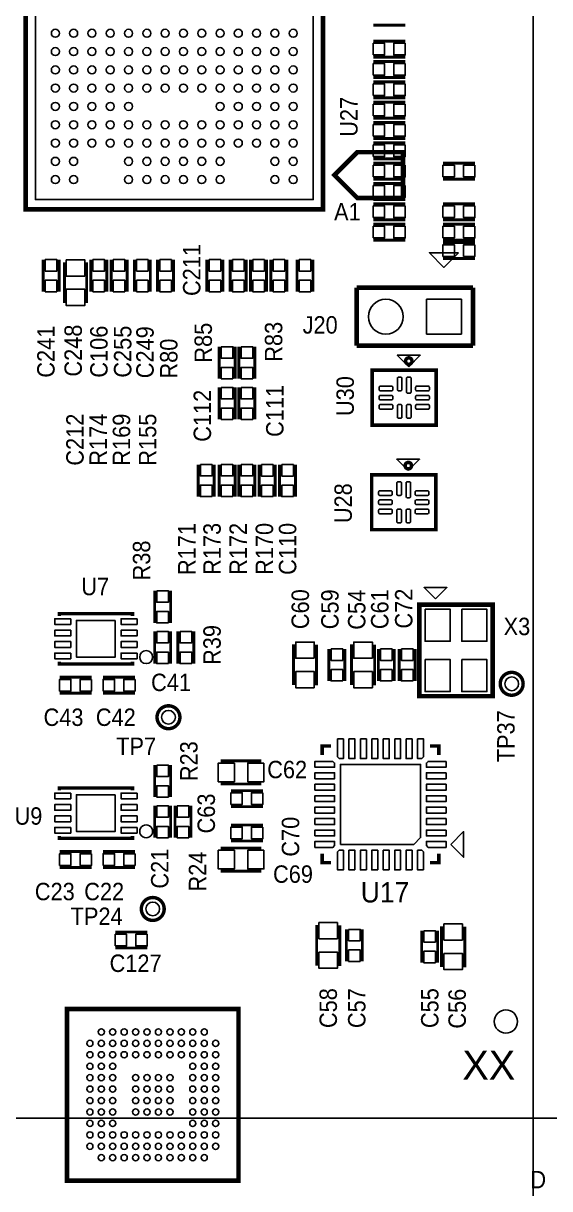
# Model space of a CAD drawing. Extents: x -2476 to 8518, y -1808 to 7994.
# Drawn here: x 1391 to 2297, y 1384 to 3390 of the extents above; entities that cross this region are included whole.
import ezdxf

# ---------------------------------------------------------------- set-up
doc = ezdxf.new("R2010")
doc.units = 0
doc.layers.add('1', color=211, linetype='CONTINUOUS')
doc.layers.add('2', color=191, linetype='CONTINUOUS')

msp = doc.modelspace()

# ---------------------------------------------------------------- linework, layer by layer
at = {"layer": '1'}
for points in [[(2268.6142, 1062.1045), (5309.6142, 1062.1045), (5309.6142, 3424.3095), (2268.6142, 3424.3095), (2268.6142, 1062.1045)], [(5064.7198, 1505.7069), (-55.5, 1505.7069)]]:
    msp.add_lwpolyline(points, dxfattribs=at)
at = {"layer": '2'}
for points, const_width in [([(1887.1607, 3069.6636), (1395.0347, 3069.6636), (1395.0347, 3581.4746), (1906.8457, 3581.4746), (1906.8457, 3069.6636), (1887.1607, 3069.6636)], 7.874), ([(1993.3811, 3386.7896), (2048.4993, 3386.7896)], 5), ([(2048.4993, 3359.3486), (1993.3811, 3359.3486)], 5), ([(2048.4993, 3331.7896), (1993.3811, 3331.7896)], 5), ([(2048.4993, 3324.3486), (1993.3811, 3324.3486)], 5), ([(2048.4993, 3296.7896), (1993.3811, 3296.7896)], 5), ([(2048.4993, 3289.3486), (1993.3811, 3289.3486)], 5), ([(2048.4993, 3261.7896), (1993.3811, 3261.7896)], 5), ([(1993.3811, 3254.3486), (2048.4993, 3254.3486)], 5), ([(1993.3811, 3226.7896), (2048.4993, 3226.7896)], 5), ([(1993.3811, 3219.3486), (2048.4993, 3219.3486)], 5), ([(1993.3811, 3191.7896), (2048.4993, 3191.7896)], 5), ([(1926.5308, 3128.7187), (1965.9008, 3089.3486), (2044.641, 3089.3486), (2044.641, 3168.0888), (1965.9008, 3168.0888), (1926.5308, 3128.7187)], 7.874), ([(1993.3811, 3184.3486), (2048.4993, 3184.3486)], 5), ([(1993.3811, 3156.7896), (2048.4993, 3156.7896)], 5), ([(2048.4993, 3149.3486), (1993.3811, 3149.3486)], 5), ([(2113.3811, 3149.3486), (2168.4993, 3149.3486)], 5), ([(2048.4993, 3121.7896), (1993.3811, 3121.7896)], 5), ([(2048.4993, 3114.3486), (1993.3811, 3114.3486)], 5), ([(2113.3811, 3121.7896), (2168.4993, 3121.7896)], 5), ([(2048.4993, 3086.7896), (1993.3811, 3086.7896)], 5), ([(1993.3811, 3079.3486), (2048.4993, 3079.3486)], 5), ([(2113.3811, 3079.3486), (2168.4993, 3079.3486)], 5), ([(1993.3811, 3051.7896), (2048.4993, 3051.7896)], 5), ([(2113.3811, 3051.7896), (2168.4993, 3051.7896)], 5), ([(1993.3811, 3044.3486), (2048.4993, 3044.3486)], 5), ([(2113.3811, 3044.3486), (2168.4993, 3044.3486)], 5), ([(1993.3811, 3016.7896), (2048.4993, 3016.7896)], 5), ([(2113.3811, 3016.7896), (2168.4993, 3016.7896)], 5), ([(2113.3811, 3012.6086), (2168.4993, 3012.6086)], 5), ([(1425.1607, 2983.1282), (1425.1607, 2928.01)], 5), ([(1452.7197, 2983.1282), (1452.7197, 2928.01)], 5), ([(1461.7827, 2908.5691), (1461.7827, 2978.5691)], 5), ([(1500.0977, 2978.5691), (1500.0977, 2908.5691)], 5), ([(1507.1607, 2983.1282), (1507.1607, 2928.01)], 5), ([(1534.7197, 2983.1282), (1534.7197, 2928.01)], 5), ([(1542.1607, 2983.1282), (1542.1607, 2928.01)], 5), ([(1569.7197, 2983.1282), (1569.7197, 2928.01)], 5), ([(1582.1607, 2928.01), (1582.1607, 2983.1282)], 5), ([(1609.7197, 2928.01), (1609.7197, 2983.1282)], 5), ([(1622.1607, 2928.01), (1622.1607, 2983.1282)], 5), ([(1649.7197, 2928.01), (1649.7197, 2983.1282)], 5), ([(1707.1607, 2928.01), (1707.1607, 2983.1282)], 5), ([(1734.7197, 2928.01), (1734.7197, 2983.1282)], 5), ([(1747.1607, 2928.01), (1747.1607, 2983.1282)], 5), ([(1774.7197, 2928.01), (1774.7197, 2983.1282)], 5), ([(1782.1607, 2983.1282), (1782.1607, 2928.01)], 5), ([(1809.7197, 2983.1282), (1809.7197, 2928.01)], 5), ([(1817.1607, 2983.1282), (1817.1607, 2928.01)], 5), ([(1844.7197, 2983.1282), (1844.7197, 2928.01)], 5), ([(1862.1607, 2983.1282), (1862.1607, 2928.01)], 5), ([(1889.7197, 2983.1282), (1889.7197, 2928.01)], 5), ([(2113.3811, 2985.0496), (2168.4993, 2985.0496)], 5), ([(1965.1134, 2934.8998), (2165.1134, 2934.8998)], 8), ([(1965.1134, 2834.8998), (1965.1134, 2934.8998)], 8), ([(1965.1134, 2934.8998), (1965.1134, 2834.8998)], 8), ([(2165.1134, 2934.8998), (1965.1134, 2934.8998)], 8), ([(2165.1134, 2934.8998), (2165.1134, 2834.8998)], 8), ([(2165.1134, 2834.8998), (2165.1134, 2934.8998)], 8), ([(1728.1607, 2778.01), (1728.1607, 2833.1282)], 5), ([(1755.7197, 2778.01), (1755.7197, 2833.1282)], 5), ([(1762.1607, 2778.01), (1762.1607, 2833.1282)], 5), ([(1789.7197, 2778.01), (1789.7197, 2833.1282)], 5), ([(2165.1134, 2834.8998), (1965.1134, 2834.8998)], 8), ([(1965.1134, 2834.8998), (2165.1134, 2834.8998)], 8), ([(2101.8457, 2792.8132), (2101.8457, 2698.325), (1991.6095, 2698.325), (1991.6095, 2792.8132), (2101.8457, 2792.8132)], 6), ([(1728.1607, 2708.01), (1728.1607, 2763.1282)], 5), ([(1755.7197, 2708.01), (1755.7197, 2763.1282)], 5), ([(1762.1607, 2708.01), (1762.1607, 2763.1282)], 5), ([(1789.7197, 2708.01), (1789.7197, 2763.1282)], 5), ([(1692.1607, 2575.3329), (1692.1607, 2630.4511)], 5), ([(1719.7197, 2575.3329), (1719.7197, 2630.4511)], 5), ([(1728.1607, 2575.3329), (1728.1607, 2630.4511)], 5), ([(1755.7197, 2575.3329), (1755.7197, 2630.4511)], 5), ([(1762.1607, 2575.3329), (1762.1607, 2630.4511)], 5), ([(1789.7197, 2575.3329), (1789.7197, 2630.4511)], 5), ([(1797.1944, 2630.4), (1797.1944, 2575.2818)], 5), ([(1824.7534, 2630.4), (1824.7534, 2575.2818)], 5), ([(1832.1944, 2630.4), (1832.1944, 2575.2818)], 5), ([(1859.7534, 2630.4), (1859.7534, 2575.2818)], 5), ([(2101.0583, 2612.8132), (2101.0583, 2518.325), (1990.8221, 2518.325), (1990.8221, 2612.8132), (2101.0583, 2612.8132)], 6), ([(1617.1607, 2358.01), (1617.1607, 2413.1282)], 5), ([(1644.7197, 2358.01), (1644.7197, 2413.1282)], 5), ([(2198.9323, 2310.5691), (2198.9323, 2231.8289), (2072.9481, 2231.8289), (2072.9481, 2389.3093), (2198.9323, 2389.3093), (2198.9323, 2294.8211)], 7.874), ([(1578.9323, 2369.9392), (1578.9323, 2373.8762), (1452.9481, 2373.8762), (1452.9481, 2369.9392)], 5.9055), ([(1617.1607, 2288.01), (1617.1607, 2343.1282)], 5), ([(1644.7197, 2288.01), (1644.7197, 2343.1282)], 5), ([(1657.1607, 2288.01), (1657.1607, 2343.1282)], 5), ([(1684.7197, 2288.01), (1684.7197, 2343.1282)], 5), ([(1855.9953, 2250.9628), (1855.9953, 2320.9628)], 5), ([(1895.8851, 2320.5691), (1895.8851, 2250.5691)], 5), ([(1917.1607, 2258.01), (1917.1607, 2313.1282)], 5), ([(1944.7197, 2258.01), (1944.7197, 2313.1282)], 5), ([(1955.9953, 2250.9628), (1955.9953, 2320.9628)], 5), ([(1995.8851, 2320.5691), (1995.8851, 2250.5691)], 5), ([(2002.1607, 2258.01), (2002.1607, 2313.1282)], 5), ([(2029.7197, 2258.01), (2029.7197, 2313.1282)], 5), ([(2038.0705, 2258.01), (2038.0705, 2313.1282)], 5), ([(2065.6295, 2258.01), (2065.6295, 2313.1282)], 5), ([(1578.9323, 2291.199), (1578.9323, 2287.262), (1452.9481, 2287.262), (1452.9481, 2291.199)], 5.9055), ([(1453.3811, 2264.3486), (1508.4993, 2264.3486)], 5), ([(1583.4993, 2264.3486), (1528.3811, 2264.3486)], 5), ([(1453.3811, 2236.7896), (1508.4993, 2236.7896)], 5), ([(1583.4993, 2236.7896), (1528.3811, 2236.7896)], 5), ([(1905.5465, 2130.5848), (1905.5465, 2145.9628), (1920.9245, 2145.9628)], 6), ([(2090.9559, 2145.9628), (2106.3339, 2145.9628), (2106.3339, 2130.5848)], 6), ([(1617.1607, 2058.01), (1617.1607, 2113.1282)], 5), ([(1644.7197, 2058.01), (1644.7197, 2113.1282)], 5), ([(1730.9402, 2120.514), (1800.9402, 2120.514)], 5), ([(1578.9323, 2069.9392), (1578.9323, 2073.8762), (1452.9481, 2073.8762), (1452.9481, 2069.9392)], 5.9055), ([(1800.5465, 2080.6242), (1730.5465, 2080.6242)], 5), ([(1803.4993, 2069.1911), (1748.3811, 2069.1911)], 5), ([(1617.1607, 1988.01), (1617.1607, 2043.1282)], 5), ([(1644.7197, 1988.01), (1644.7197, 2043.1282)], 5), ([(1652.1607, 1988.01), (1652.1607, 2043.1282)], 5), ([(1679.7197, 1988.01), (1679.7197, 2043.1282)], 5), ([(1803.4993, 2041.6321), (1748.3811, 2041.6321)], 5), ([(1803.4993, 2010.136), (1748.3811, 2010.136)], 5), ([(1578.9323, 1991.199), (1578.9323, 1987.262), (1452.9481, 1987.262), (1452.9481, 1991.199)], 5.9055), ([(1453.3811, 1964.3486), (1508.4993, 1964.3486)], 5), ([(1583.4993, 1964.3486), (1528.3811, 1964.3486)], 5), ([(1730.9402, 1970.514), (1800.9402, 1970.514)], 5), ([(1803.4993, 1982.577), (1748.3811, 1982.577)], 5), ([(1920.9245, 1945.1754), (1905.5465, 1945.1754), (1905.5465, 1960.5534)], 6), ([(2106.3339, 1960.5534), (2106.3339, 1945.1754), (2090.9559, 1945.1754)], 6), ([(1453.3811, 1936.7896), (1508.4993, 1936.7896)], 5), ([(1583.4993, 1936.7896), (1528.3811, 1936.7896)], 5), ([(1800.5465, 1930.6242), (1730.5465, 1930.6242)], 5), ([(1549.2472, 1825.884), (1604.3654, 1825.884)], 5), ([(1895.9953, 1767.8919), (1895.9953, 1837.8919)], 5), ([(1935.8851, 1837.4982), (1935.8851, 1767.4982)], 5), ([(1947.1607, 1830.451), (1947.1607, 1775.3328)], 5), ([(1974.7197, 1830.451), (1974.7197, 1775.3328)], 5), ([(2076.767, 1828.1282), (2076.767, 1773.01)], 5), ([(2104.326, 1828.1282), (2104.326, 1773.01)], 5), ([(2110.9953, 1765.5691), (2110.9953, 1835.5691)], 5), ([(2150.8851, 1835.1754), (2150.8851, 1765.1754)], 5), ([(1549.2472, 1798.325), (1604.3654, 1798.325)], 5), ([(1466.2568, 1398.0434), (1466.2568, 1693.319), (1761.5324, 1693.319), (1761.5324, 1398.0434), (1466.2568, 1398.0434)], 7.874)]:
    msp.add_lwpolyline(points, dxfattribs=dict(at, const_width=const_width))
msp.add_lwpolyline([(1890.1134, 3564.7423), (1411.767, 3564.7423), (1411.767, 3086.3959), (1890.1134, 3086.3959), (1890.1134, 3564.7423)], dxfattribs=at)
for points in [[(1993.3812, 3335.5297), (1993.3812, 3355.6084), (2013.0662, 3355.6084), (2013.0662, 3335.5297)], [(2048.4992, 3355.60845), (2048.4992, 3335.52975), (2028.8142, 3335.52975), (2028.8142, 3355.60845)], [(1993.3812, 3300.5297), (1993.3812, 3320.6084), (2013.0662, 3320.6084), (2013.0662, 3300.5297)], [(2048.4992, 3320.60845), (2048.4992, 3300.52975), (2028.8142, 3300.52975), (2028.8142, 3320.60845)], [(1993.3812, 3265.5297), (1993.3812, 3285.6084), (2013.0662, 3285.6084), (2013.0662, 3265.5297)], [(2048.4992, 3285.60845), (2048.4992, 3265.52975), (2028.8142, 3265.52975), (2028.8142, 3285.60845)], [(1993.3812, 3230.5297), (1993.3812, 3250.6084), (2013.0662, 3250.6084), (2013.0662, 3230.5297)], [(2048.4992, 3250.60845), (2048.4992, 3230.52975), (2028.8142, 3230.52975), (2028.8142, 3250.60845)], [(1993.3812, 3195.5297), (1993.3812, 3215.6084), (2013.0662, 3215.6084), (2013.0662, 3195.5297)], [(2048.4992, 3215.60845), (2048.4992, 3195.52975), (2028.8142, 3195.52975), (2028.8142, 3215.60845)], [(1993.3812, 3160.5297), (1993.3812, 3180.6084), (2013.0662, 3180.6084), (2013.0662, 3160.5297)], [(2048.4992, 3180.60845), (2048.4992, 3160.52975), (2028.8142, 3160.52975), (2028.8142, 3180.60845)], [(1993.3812, 3125.5297), (1993.3812, 3145.6084), (2013.0662, 3145.6084), (2013.0662, 3125.5297)], [(2048.4992, 3145.60845), (2048.4992, 3125.52975), (2028.8142, 3125.52975), (2028.8142, 3145.60845)], [(2113.3812, 3125.5297), (2113.3812, 3145.6084), (2133.0662, 3145.6084), (2133.0662, 3125.5297)], [(2168.4992, 3145.60845), (2168.4992, 3125.52975), (2148.8142, 3125.52975), (2148.8142, 3145.60845)], [(1993.3812, 3090.5297), (1993.3812, 3110.6084), (2013.0662, 3110.6084), (2013.0662, 3090.5297)], [(2048.4992, 3110.60845), (2048.4992, 3090.52975), (2028.8142, 3090.52975), (2028.8142, 3110.60845)], [(1993.3812, 3055.5297), (1993.3812, 3075.6084), (2013.0662, 3075.6084), (2013.0662, 3055.5297)], [(2048.4992, 3075.60845), (2048.4992, 3055.52975), (2028.8142, 3055.52975), (2028.8142, 3075.60845)], [(2113.3812, 3055.5297), (2113.3812, 3075.6084), (2133.0662, 3075.6084), (2133.0662, 3055.5297)], [(2168.4992, 3075.60845), (2168.4992, 3055.52975), (2148.8142, 3055.52975), (2148.8142, 3075.60845)], [(1993.3812, 3020.5297), (1993.3812, 3040.6084), (2013.0662, 3040.6084), (2013.0662, 3020.5297)], [(2048.4992, 3040.60845), (2048.4992, 3020.52975), (2028.8142, 3020.52975), (2028.8142, 3040.60845)], [(2113.3812, 3020.5297), (2113.3812, 3040.6084), (2133.0662, 3040.6084), (2133.0662, 3020.5297)], [(2168.4992, 3040.60845), (2168.4992, 3020.52975), (2148.8142, 3020.52975), (2148.8142, 3040.60845)], [(2113.3812, 2988.7897), (2113.3812, 3008.8684), (2133.0662, 3008.8684), (2133.0662, 2988.7897)], [(2168.4992, 3008.86845), (2168.4992, 2988.78975), (2148.8142, 2988.78975), (2148.8142, 3008.86845)], [(2140.1134, 2994.8998), (2090.1134, 2994.8998), (2115.1134, 2969.8998)], [(1428.90085, 2983.1281), (1448.97955, 2983.1281), (1448.97955, 2963.4431), (1428.90085, 2963.4431)], [(1464.9953, 2982.9392), (1496.8851, 2982.9392), (1496.8851, 2954.9864), (1464.9953, 2954.9864)], [(1510.90085, 2983.1281), (1530.97955, 2983.1281), (1530.97955, 2963.4431), (1510.90085, 2963.4431)], [(1545.90085, 2983.1281), (1565.97955, 2983.1281), (1565.97955, 2963.4431), (1545.90085, 2963.4431)], [(1585.90085, 2983.1281), (1605.97955, 2983.1281), (1605.97955, 2963.4431), (1585.90085, 2963.4431)], [(1625.90085, 2983.1281), (1645.97955, 2983.1281), (1645.97955, 2963.4431), (1625.90085, 2963.4431)], [(1710.90085, 2983.1281), (1730.97955, 2983.1281), (1730.97955, 2963.4431), (1710.90085, 2963.4431)], [(1750.90085, 2983.1281), (1770.97955, 2983.1281), (1770.97955, 2963.4431), (1750.90085, 2963.4431)], [(1785.90085, 2983.1281), (1805.97955, 2983.1281), (1805.97955, 2963.4431), (1785.90085, 2963.4431)], [(1820.90085, 2983.1281), (1840.97955, 2983.1281), (1840.97955, 2963.4431), (1820.90085, 2963.4431)], [(1865.90085, 2983.1281), (1885.97955, 2983.1281), (1885.97955, 2963.4431), (1865.90085, 2963.4431)], [(1448.97955, 2928.0101), (1428.90085, 2928.0101), (1428.90085, 2947.6951), (1448.97955, 2947.6951)], [(1464.9953, 2932.1518), (1496.8851, 2932.1518), (1496.8851, 2904.199), (1464.9953, 2904.199)], [(1530.97955, 2928.0101), (1510.90085, 2928.0101), (1510.90085, 2947.6951), (1530.97955, 2947.6951)], [(1565.97955, 2928.0101), (1545.90085, 2928.0101), (1545.90085, 2947.6951), (1565.97955, 2947.6951)], [(1605.97955, 2928.0101), (1585.90085, 2928.0101), (1585.90085, 2947.6951), (1605.97955, 2947.6951)], [(1645.97955, 2928.0101), (1625.90085, 2928.0101), (1625.90085, 2947.6951), (1645.97955, 2947.6951)], [(1730.97955, 2928.0101), (1710.90085, 2928.0101), (1710.90085, 2947.6951), (1730.97955, 2947.6951)], [(1770.97955, 2928.0101), (1750.90085, 2928.0101), (1750.90085, 2947.6951), (1770.97955, 2947.6951)], [(1805.97955, 2928.0101), (1785.90085, 2928.0101), (1785.90085, 2947.6951), (1805.97955, 2947.6951)], [(1840.97955, 2928.0101), (1820.90085, 2928.0101), (1820.90085, 2947.6951), (1840.97955, 2947.6951)], [(1885.97955, 2928.0101), (1865.90085, 2928.0101), (1865.90085, 2947.6951), (1885.97955, 2947.6951)], [(2145.1134, 2914.8998), (2145.1134, 2854.8998), (2085.1134, 2854.8998), (2085.1134, 2914.8998)], [(1731.90085, 2833.1281), (1751.97955, 2833.1281), (1751.97955, 2813.4431), (1731.90085, 2813.4431)], [(1765.90085, 2833.1281), (1785.97955, 2833.1281), (1785.97955, 2813.4431), (1765.90085, 2813.4431)], [(2054.5271, 2798.9197), (2074.2122, 2818.6048), (2034.8421, 2818.6048)], [(1751.97955, 2778.0101), (1731.90085, 2778.0101), (1731.90085, 2797.6951), (1751.97955, 2797.6951)], [(1785.97955, 2778.0101), (1765.90085, 2778.0101), (1765.90085, 2797.6951), (1785.97955, 2797.6951)], [(1731.90085, 2763.1281), (1751.97955, 2763.1281), (1751.97955, 2743.4431), (1731.90085, 2743.4431)], [(1765.90085, 2763.1281), (1785.97955, 2763.1281), (1785.97955, 2743.4431), (1765.90085, 2743.4431)], [(1751.97955, 2708.0101), (1731.90085, 2708.0101), (1731.90085, 2727.6951), (1751.97955, 2727.6951)], [(1785.97955, 2708.0101), (1765.90085, 2708.0101), (1765.90085, 2727.6951), (1785.97955, 2727.6951)], [(1695.90085, 2630.451), (1715.97955, 2630.451), (1715.97955, 2610.766), (1695.90085, 2610.766)], [(1731.90085, 2630.451), (1751.97955, 2630.451), (1751.97955, 2610.766), (1731.90085, 2610.766)], [(1765.90085, 2630.451), (1785.97955, 2630.451), (1785.97955, 2610.766), (1765.90085, 2610.766)], [(1800.93455, 2630.3999), (1821.01325, 2630.3999), (1821.01325, 2610.7149), (1800.93455, 2610.7149)], [(1835.93455, 2630.3999), (1856.01325, 2630.3999), (1856.01325, 2610.7149), (1835.93455, 2610.7149)], [(2053.5411, 2619.9857), (2073.2262, 2639.6708), (2033.8561, 2639.6708)], [(1715.97955, 2575.333), (1695.90085, 2575.333), (1695.90085, 2595.018), (1715.97955, 2595.018)], [(1751.97955, 2575.333), (1731.90085, 2575.333), (1731.90085, 2595.018), (1751.97955, 2595.018)], [(1785.97955, 2575.333), (1765.90085, 2575.333), (1765.90085, 2595.018), (1785.97955, 2595.018)], [(1821.01325, 2575.2819), (1800.93455, 2575.2819), (1800.93455, 2594.9669), (1821.01325, 2594.9669)], [(1856.01325, 2575.2819), (1835.93455, 2575.2819), (1835.93455, 2594.9669), (1856.01325, 2594.9669)], [(1620.90085, 2413.1281), (1640.97955, 2413.1281), (1640.97955, 2393.4431), (1620.90085, 2393.4431)], [(2100.5071, 2399.1518), (2120.1922, 2418.8368), (2080.8221, 2418.8368)], [(1640.97955, 2358.0101), (1620.90085, 2358.0101), (1620.90085, 2377.6951), (1640.97955, 2377.6951)], [(2082.79055, 2381.43525), (2126.09765, 2381.43525), (2126.09765, 2326.31715), (2082.79055, 2326.31715)], [(2145.78275, 2381.43525), (2189.08985, 2381.43525), (2189.08985, 2326.31715), (2145.78275, 2326.31715)], [(1472.63315, 2365.01795), (1472.63315, 2355.17545), (1445.07405, 2355.17545), (1445.07405, 2365.01795)], [(1549.40475, 2362.06515), (1549.40475, 2299.07305), (1482.47565, 2299.07305), (1482.47565, 2362.06515)], [(1586.80635, 2365.01795), (1586.80635, 2355.17545), (1559.24725, 2355.17545), (1559.24725, 2365.01795)], [(1472.63315, 2345.33285), (1472.63315, 2335.49035), (1445.07405, 2335.49035), (1445.07405, 2345.33285)], [(1586.80635, 2345.33285), (1586.80635, 2335.49035), (1559.24725, 2335.49035), (1559.24725, 2345.33285)], [(1620.90085, 2343.1281), (1640.97955, 2343.1281), (1640.97955, 2323.4431), (1620.90085, 2323.4431)], [(1660.90085, 2343.1281), (1680.97955, 2343.1281), (1680.97955, 2323.4431), (1660.90085, 2323.4431)], [(1472.63315, 2325.64785), (1472.63315, 2315.80535), (1445.07405, 2315.80535), (1445.07405, 2325.64785)], [(1586.80635, 2325.64785), (1586.80635, 2315.80535), (1559.24725, 2315.80535), (1559.24725, 2325.64785)], [(1640.97955, 2288.0101), (1620.90085, 2288.0101), (1620.90085, 2307.6951), (1640.97955, 2307.6951)], [(1680.97955, 2288.0101), (1660.90085, 2288.0101), (1660.90085, 2307.6951), (1680.97955, 2307.6951)], [(1891.8851, 2296.9864), (1859.9953, 2296.9864), (1859.9953, 2324.9392), (1891.8851, 2324.9392)], [(1920.90085, 2313.1281), (1940.97955, 2313.1281), (1940.97955, 2293.4431), (1920.90085, 2293.4431)], [(1991.8851, 2296.9864), (1959.9953, 2296.9864), (1959.9953, 2324.9392), (1991.8851, 2324.9392)], [(2005.90085, 2313.1281), (2025.97955, 2313.1281), (2025.97955, 2293.4431), (2005.90085, 2293.4431)], [(2041.81065, 2313.1281), (2061.88935, 2313.1281), (2061.88935, 2293.4431), (2041.81065, 2293.4431)], [(1472.63315, 2305.96275), (1472.63315, 2296.12025), (1445.07405, 2296.12025), (1445.07405, 2305.96275)], [(1586.80635, 2305.96275), (1586.80635, 2296.12025), (1559.24725, 2296.12025), (1559.24725, 2305.96275)], [(2082.79055, 2294.82105), (2126.09765, 2294.82105), (2126.09765, 2239.70295), (2082.79055, 2239.70295)], [(2145.78275, 2294.82105), (2189.08985, 2294.82105), (2189.08985, 2239.70295), (2145.78275, 2239.70295)], [(1891.8851, 2246.199), (1859.9953, 2246.199), (1859.9953, 2274.1518), (1891.8851, 2274.1518)], [(1940.97955, 2258.0101), (1920.90085, 2258.0101), (1920.90085, 2277.6951), (1940.97955, 2277.6951)], [(1991.8851, 2246.199), (1959.9953, 2246.199), (1959.9953, 2274.1518), (1991.8851, 2274.1518)], [(2025.97955, 2258.0101), (2005.90085, 2258.0101), (2005.90085, 2277.6951), (2025.97955, 2277.6951)], [(2061.88935, 2258.0101), (2041.81065, 2258.0101), (2041.81065, 2277.6951), (2061.88935, 2277.6951)], [(1453.3812, 2240.5297), (1453.3812, 2260.6084), (1473.0662, 2260.6084), (1473.0662, 2240.5297)], [(1508.4992, 2260.60845), (1508.4992, 2240.52975), (1488.8142, 2240.52975), (1488.8142, 2260.60845)], [(1528.3812, 2240.5297), (1528.3812, 2260.6084), (1548.0662, 2260.6084), (1548.0662, 2240.5297)], [(1583.4992, 2260.60845), (1583.4992, 2240.52975), (1563.8142, 2240.52975), (1563.8142, 2260.60845)], [(1931.9245, 2158.3644), (1931.9245, 2127.506), (1934.9245, 2124.506), (1942.1607, 2124.506), (1942.1607, 2158.3644)], [(1951.6095, 2158.36435), (1961.8457, 2158.36435), (1961.8457, 2124.50605), (1951.6095, 2124.50605)], [(1971.2945, 2158.36435), (1981.5307, 2158.36435), (1981.5307, 2124.50605), (1971.2945, 2124.50605)], [(1990.9796, 2158.36435), (2001.2158, 2158.36435), (2001.2158, 2124.50605), (1990.9796, 2124.50605)], [(2010.6646, 2158.36435), (2020.9008, 2158.36435), (2020.9008, 2124.50605), (2010.6646, 2124.50605)], [(2030.3497, 2158.36435), (2040.5859, 2158.36435), (2040.5859, 2124.50605), (2030.3497, 2124.50605)], [(2050.0347, 2158.36435), (2060.2709, 2158.36435), (2060.2709, 2124.50605), (2050.0347, 2124.50605)], [(2079.9559, 2127.506), (2079.9559, 2158.3644), (2069.7197, 2158.3644), (2069.7197, 2124.506), (2076.9559, 2124.506)], [(1620.90085, 2113.1281), (1640.97955, 2113.1281), (1640.97955, 2093.4431), (1620.90085, 2093.4431)], [(1754.5229, 2116.514), (1754.5229, 2084.6242), (1726.5701, 2084.6242), (1726.5701, 2116.514)], [(1805.3103, 2116.514), (1805.3103, 2084.6242), (1777.3575, 2084.6242), (1777.3575, 2116.514)], [(1924.0033, 2119.5848), (1893.1449, 2119.5848), (1893.1449, 2109.3486), (1927.0033, 2109.3486), (1927.0033, 2116.5848)], [(1937.0426, 1976.6715), (2063.0268, 1976.6715), (2074.8378, 1988.4825), (2074.8378, 2114.4667), (1937.0426, 2114.4667)], [(2118.7355, 2119.5848), (2087.8771, 2119.5848), (2084.8771, 2116.5848), (2084.8771, 2109.3486), (2118.7355, 2109.3486)], [(1893.1449, 2089.6636), (1893.1449, 2099.8998), (1927.0032, 2099.8998), (1927.0032, 2089.6636)], [(2118.73545, 2099.8998), (2118.73545, 2089.6636), (2084.87715, 2089.6636), (2084.87715, 2099.8998)], [(1640.97955, 2058.0101), (1620.90085, 2058.0101), (1620.90085, 2077.6951), (1640.97955, 2077.6951)], [(1893.1449, 2069.9786), (1893.1449, 2080.2148), (1927.0032, 2080.2148), (1927.0032, 2069.9786)], [(2118.73545, 2080.2148), (2118.73545, 2069.9786), (2084.87715, 2069.9786), (2084.87715, 2080.2148)], [(1472.63315, 2065.01795), (1472.63315, 2055.17545), (1445.07405, 2055.17545), (1445.07405, 2065.01795)], [(1549.40475, 2062.06515), (1549.40475, 1999.07305), (1482.47565, 1999.07305), (1482.47565, 2062.06515)], [(1586.80635, 2065.01795), (1586.80635, 2055.17545), (1559.24725, 2055.17545), (1559.24725, 2065.01795)], [(1748.3812, 2045.3722), (1748.3812, 2065.4509), (1768.0662, 2065.4509), (1768.0662, 2045.3722)], [(1803.4992, 2065.45095), (1803.4992, 2045.37225), (1783.8142, 2045.37225), (1783.8142, 2065.45095)], [(1893.1449, 2050.2935), (1893.1449, 2060.5297), (1927.0032, 2060.5297), (1927.0032, 2050.2935)], [(2118.73545, 2060.5297), (2118.73545, 2050.2935), (2084.87715, 2050.2935), (2084.87715, 2060.5297)], [(1472.63315, 2045.33285), (1472.63315, 2035.49035), (1445.07405, 2035.49035), (1445.07405, 2045.33285)], [(1586.80635, 2045.33285), (1586.80635, 2035.49035), (1559.24725, 2035.49035), (1559.24725, 2045.33285)], [(1620.90085, 2043.1281), (1640.97955, 2043.1281), (1640.97955, 2023.4431), (1620.90085, 2023.4431)], [(1655.90085, 2043.1281), (1675.97955, 2043.1281), (1675.97955, 2023.4431), (1655.90085, 2023.4431)], [(1893.1449, 2030.6085), (1893.1449, 2040.8447), (1927.0032, 2040.8447), (1927.0032, 2030.6085)], [(2118.73545, 2040.8447), (2118.73545, 2030.6085), (2084.87715, 2030.6085), (2084.87715, 2040.8447)], [(1472.63315, 2025.64785), (1472.63315, 2015.80535), (1445.07405, 2015.80535), (1445.07405, 2025.64785)], [(1472.63315, 2005.96275), (1472.63315, 1996.12025), (1445.07405, 1996.12025), (1445.07405, 2005.96275)], [(1586.80635, 2025.64785), (1586.80635, 2015.80535), (1559.24725, 2015.80535), (1559.24725, 2025.64785)], [(1586.80635, 2005.96275), (1586.80635, 1996.12025), (1559.24725, 1996.12025), (1559.24725, 2005.96275)], [(1640.97955, 1988.0101), (1620.90085, 1988.0101), (1620.90085, 2007.6951), (1640.97955, 2007.6951)], [(1675.97955, 1988.0101), (1655.90085, 1988.0101), (1655.90085, 2007.6951), (1675.97955, 2007.6951)], [(1748.3812, 1986.3171), (1748.3812, 2006.3958), (1768.0662, 2006.3958), (1768.0662, 1986.3171)], [(1803.4992, 2006.39585), (1803.4992, 1986.31715), (1783.8142, 1986.31715), (1783.8142, 2006.39585)], [(1893.1449, 2010.9234), (1893.1449, 2021.1596), (1927.0032, 2021.1596), (1927.0032, 2010.9234)], [(2118.73545, 2021.1596), (2118.73545, 2010.9234), (2084.87715, 2010.9234), (2084.87715, 2021.1596)], [(1893.1449, 1991.2384), (1893.1449, 2001.4746), (1927.0032, 2001.4746), (1927.0032, 1991.2384)], [(2118.73545, 2001.4746), (2118.73545, 1991.2384), (2084.87715, 1991.2384), (2084.87715, 2001.4746)], [(2126.7355, 1976.6715), (2148.8615, 1954.5455), (2148.8615, 1998.7974)], [(1754.5229, 1966.514), (1754.5229, 1934.6242), (1726.5701, 1934.6242), (1726.5701, 1966.514)], [(1805.3103, 1966.514), (1805.3103, 1934.6242), (1777.3575, 1934.6242), (1777.3575, 1966.514)], [(1893.1449, 1971.5534), (1924.0033, 1971.5534), (1927.0033, 1974.5534), (1927.0033, 1981.7896), (1893.1449, 1981.7896)], [(1931.9245, 1963.6322), (1931.9245, 1932.7738), (1942.1607, 1932.7738), (1942.1607, 1966.6322), (1934.9245, 1966.6322)], [(1961.8457, 1932.77385), (1951.6095, 1932.77385), (1951.6095, 1966.63215), (1961.8457, 1966.63215)], [(1981.5307, 1932.77385), (1971.2945, 1932.77385), (1971.2945, 1966.63215), (1981.5307, 1966.63215)], [(2001.2158, 1932.77385), (1990.9796, 1932.77385), (1990.9796, 1966.63215), (2001.2158, 1966.63215)], [(2020.9008, 1932.77385), (2010.6646, 1932.77385), (2010.6646, 1966.63215), (2020.9008, 1966.63215)], [(2040.5859, 1932.77385), (2030.3497, 1932.77385), (2030.3497, 1966.63215), (2040.5859, 1966.63215)], [(2060.2709, 1932.77385), (2050.0347, 1932.77385), (2050.0347, 1966.63215), (2060.2709, 1966.63215)], [(2079.9559, 1932.7738), (2079.9559, 1963.6322), (2076.9559, 1966.6322), (2069.7197, 1966.6322), (2069.7197, 1932.7738)], [(2087.8771, 1971.5534), (2118.7355, 1971.5534), (2118.7355, 1981.7896), (2084.8771, 1981.7896), (2084.8771, 1974.5534)], [(1453.3812, 1940.5297), (1453.3812, 1960.6084), (1473.0662, 1960.6084), (1473.0662, 1940.5297)], [(1508.4992, 1960.60845), (1508.4992, 1940.52975), (1488.8142, 1940.52975), (1488.8142, 1960.60845)], [(1528.3812, 1940.5297), (1528.3812, 1960.6084), (1548.0662, 1960.6084), (1548.0662, 1940.5297)], [(1583.4992, 1960.60845), (1583.4992, 1940.52975), (1563.8142, 1940.52975), (1563.8142, 1960.60845)], [(1899.9953, 1842.262), (1931.8851, 1842.262), (1931.8851, 1814.3092), (1899.9953, 1814.3092)], [(1950.90085, 1830.4509), (1970.97955, 1830.4509), (1970.97955, 1810.7659), (1950.90085, 1810.7659)], [(2080.50715, 1828.1281), (2100.58585, 1828.1281), (2100.58585, 1808.4431), (2080.50715, 1808.4431)], [(2114.9953, 1839.9392), (2146.8851, 1839.9392), (2146.8851, 1811.9864), (2114.9953, 1811.9864)], [(1549.2473, 1802.0651), (1549.2473, 1822.1438), (1568.9323, 1822.1438), (1568.9323, 1802.0651)], [(1604.3653, 1822.14385), (1604.3653, 1802.06515), (1584.6803, 1802.06515), (1584.6803, 1822.14385)], [(1899.9953, 1791.4746), (1931.8851, 1791.4746), (1931.8851, 1763.5218), (1899.9953, 1763.5218)], [(1970.97955, 1775.3329), (1950.90085, 1775.3329), (1950.90085, 1795.0179), (1970.97955, 1795.0179)], [(2100.58585, 1773.0101), (2080.50715, 1773.0101), (2080.50715, 1792.6951), (2100.58585, 1792.6951)], [(2114.9953, 1789.1518), (2146.8851, 1789.1518), (2146.8851, 1761.199), (2114.9953, 1761.199)]]:
    msp.add_lwpolyline(points, close=True, dxfattribs=at)
for points, const_width in [([(2060.1685, 2808.5612, 0.999996), (2049.0347, 2808.5613, 1.000004), (2060.1685, 2808.5612)], 6), ([(2059.3811, 2628.5612, 0.999996), (2048.2473, 2628.5613, 1.000004), (2059.3811, 2628.5612)], 6), ([(2231.7402, 2272.7738, -0.414214), (2251.4252, 2253.0888, -0.414214), (2231.7402, 2233.4038, -0.414214), (2212.0552, 2253.0888, -0.414214), (2231.7402, 2272.7738)], 5.9055), ([(1640.9402, 2175.8841, -0.414214), (1621.2552, 2195.5691, -0.414214), (1640.9402, 2215.2541, -0.414214), (1660.6252, 2195.5691, -0.414214), (1640.9402, 2175.8841)], 5.9055), ([(1613.8946, 1885.2541, -0.414214), (1633.5796, 1865.5691, -0.414214), (1613.8946, 1845.8841, -0.414214), (1594.2096, 1865.5691, -0.414214), (1613.8946, 1885.2541)], 5.9055)]:
    msp.add_lwpolyline(points, format="xyb", dxfattribs=dict(at, const_width=const_width))
for points in [[(2042.7906, 2759.3486), (2042.7906, 2779.0336, 0.414214), (2040.8221, 2781.0021), (2036.8851, 2781.0021, 0.414214), (2034.9166, 2779.0336), (2034.9166, 2759.3486, 0.414214), (2036.8851, 2757.3801), (2040.8221, 2757.3801, 0.414214)], [(2058.5386, 2755.4116), (2058.5386, 2779.0336, 0.414214), (2056.5701, 2781.0021), (2052.6331, 2781.0021, 0.414214), (2050.6646, 2779.0336), (2050.6646, 2755.4116, 0.414214), (2052.6331, 2753.4431), (2056.5701, 2753.4431, 0.414214)], [(2025.074, 2765.2541), (2005.389, 2765.2541, 0.414214), (2003.4205, 2763.2856), (2003.4205, 2759.3486, 0.414214), (2005.389, 2757.3801), (2025.074, 2757.3801, 0.414214), (2027.0425, 2759.3486), (2027.0425, 2763.2856, 0.414214)], [(2025.074, 2749.5061), (2005.389, 2749.5061, 0.414214), (2003.4205, 2747.5376), (2003.4205, 2743.6006, 0.414214), (2005.389, 2741.6321), (2025.074, 2741.6321, 0.414214), (2027.0425, 2743.6006), (2027.0425, 2747.5376, 0.414214)], [(2088.0662, 2765.2541), (2068.3812, 2765.2541, 0.414214), (2066.4127, 2763.2856), (2066.4127, 2759.3486, 0.414214), (2068.3812, 2757.3801), (2088.0662, 2757.3801, 0.414214), (2090.0347, 2759.3486), (2090.0347, 2763.2856, 0.414214)], [(2088.0662, 2749.5061), (2068.3812, 2749.5061, 0.414214), (2066.4127, 2747.5376), (2066.4127, 2743.6006, 0.414214), (2068.3812, 2741.6321), (2088.0662, 2741.6321, 0.414214), (2090.0347, 2743.6006), (2090.0347, 2747.5376, 0.414214)], [(2025.074, 2733.7581), (2005.389, 2733.7581, 0.414214), (2003.4205, 2731.7896), (2003.4205, 2727.8526, 0.414214), (2005.389, 2725.8841), (2025.074, 2725.8841, 0.414214), (2027.0425, 2727.8526), (2027.0425, 2731.7896, 0.414214)], [(2042.7906, 2712.1046), (2042.7906, 2731.7896, 0.414214), (2040.8221, 2733.7581), (2036.8851, 2733.7581, 0.414214), (2034.9166, 2731.7896), (2034.9166, 2712.1046, 0.414214), (2036.8851, 2710.1361), (2040.8221, 2710.1361, 0.414214)], [(2058.5386, 2712.1046), (2058.5386, 2731.7896, 0.414214), (2056.5701, 2733.7581), (2052.6331, 2733.7581, 0.414214), (2050.6646, 2731.7896), (2050.6646, 2712.1046, 0.414214), (2052.6331, 2710.1361), (2056.5701, 2710.1361, 0.414214)], [(2088.0662, 2733.7581), (2068.3812, 2733.7581, 0.414214), (2066.4127, 2731.7896), (2066.4127, 2727.8526, 0.414214), (2068.3812, 2725.8841), (2088.0662, 2725.8841, 0.414214), (2090.0347, 2727.8526), (2090.0347, 2731.7896, 0.414214)], [(2042.0032, 2579.3486), (2042.0032, 2599.0336, 0.414214), (2040.0347, 2601.0021), (2036.0977, 2601.0021, 0.414214), (2034.1292, 2599.0336), (2034.1292, 2579.3486, 0.414214), (2036.0977, 2577.3801), (2040.0347, 2577.3801, 0.414214)], [(2057.7512, 2575.4116), (2057.7512, 2599.0336, 0.414214), (2055.7827, 2601.0021), (2051.8457, 2601.0021, 0.414214), (2049.8772, 2599.0336), (2049.8772, 2575.4116, 0.414214), (2051.8457, 2573.4431), (2055.7827, 2573.4431, 0.414214)], [(2024.2866, 2585.2541), (2004.6016, 2585.2541, 0.414214), (2002.6331, 2583.2856), (2002.6331, 2579.3486, 0.414214), (2004.6016, 2577.3801), (2024.2866, 2577.3801, 0.414214), (2026.2551, 2579.3486), (2026.2551, 2583.2856, 0.414214)], [(2024.2866, 2569.5061), (2004.6016, 2569.5061, 0.414214), (2002.6331, 2567.5376), (2002.6331, 2563.6006, 0.414214), (2004.6016, 2561.6321), (2024.2866, 2561.6321, 0.414214), (2026.2551, 2563.6006), (2026.2551, 2567.5376, 0.414214)], [(2087.2788, 2585.2541), (2067.5938, 2585.2541, 0.414214), (2065.6253, 2583.2856), (2065.6253, 2579.3486, 0.414214), (2067.5938, 2577.3801), (2087.2788, 2577.3801, 0.414214), (2089.2473, 2579.3486), (2089.2473, 2583.2856, 0.414214)], [(2087.2788, 2569.5061), (2067.5938, 2569.5061, 0.414214), (2065.6253, 2567.5376), (2065.6253, 2563.6006, 0.414214), (2067.5938, 2561.6321), (2087.2788, 2561.6321, 0.414214), (2089.2473, 2563.6006), (2089.2473, 2567.5376, 0.414214)], [(2024.2866, 2553.7581), (2004.6016, 2553.7581, 0.414214), (2002.6331, 2551.7896), (2002.6331, 2547.8526, 0.414214), (2004.6016, 2545.8841), (2024.2866, 2545.8841, 0.414214), (2026.2551, 2547.8526), (2026.2551, 2551.7896, 0.414214)], [(2042.0032, 2532.1046), (2042.0032, 2551.7896, 0.414214), (2040.0347, 2553.7581), (2036.0977, 2553.7581, 0.414214), (2034.1292, 2551.7896), (2034.1292, 2532.1046, 0.414214), (2036.0977, 2530.1361), (2040.0347, 2530.1361, 0.414214)], [(2057.7512, 2532.1046), (2057.7512, 2551.7896, 0.414214), (2055.7827, 2553.7581), (2051.8457, 2553.7581, 0.414214), (2049.8772, 2551.7896), (2049.8772, 2532.1046, 0.414214), (2051.8457, 2530.1361), (2055.7827, 2530.1361, 0.414214)], [(2087.2788, 2553.7581), (2067.5938, 2553.7581, 0.414214), (2065.6253, 2551.7896), (2065.6253, 2547.8526, 0.414214), (2067.5938, 2545.8841), (2087.2788, 2545.8841, 0.414214), (2089.2473, 2547.8526), (2089.2473, 2551.7896, 0.414214)], [(1613.6882, 2299.073, 1), (1591.42055, 2299.07307, 1)], [(1613.6882, 1999.073, 1), (1591.42055, 1999.07307, 1)]]:
    msp.add_lwpolyline(points, format="xyb", close=True, dxfattribs=at)
for centre, radius in [((1446.2158, 3372.8132), 6.88975), ((1477.7119, 3372.8132), 6.88975), ((1509.2079, 3372.8132), 6.88975), ((1540.704, 3372.8132), 6.88975), ((1572.2, 3372.8132), 6.88975), ((1603.6961, 3372.8132), 6.88975), ((1635.1922, 3372.8132), 6.88975), ((1666.6882, 3372.8132), 6.88975), ((1698.1843, 3372.8132), 6.88975), ((1729.6804, 3372.8132), 6.88975), ((1761.1764, 3372.8132), 6.88975), ((1792.6725, 3372.8132), 6.88975), ((1824.1685, 3372.8132), 6.88975), ((1855.6646, 3372.8132), 6.88975), ((1446.2158, 3341.3171), 6.88975), ((1477.7119, 3341.3171), 6.88975), ((1509.2079, 3341.3171), 6.88975), ((1540.704, 3341.3171), 6.88975), ((1572.2, 3341.3171), 6.88975), ((1603.6961, 3341.3171), 6.88975), ((1635.1922, 3341.3171), 6.88975), ((1666.6882, 3341.3171), 6.88975), ((1698.1843, 3341.3171), 6.88975), ((1729.6804, 3341.3171), 6.88975), ((1761.1764, 3341.3171), 6.88975), ((1792.6725, 3341.3171), 6.88975), ((1824.1685, 3341.3171), 6.88975), ((1855.6646, 3341.3171), 6.88975), ((1446.2158, 3309.8211), 6.88975), ((1477.7119, 3309.8211), 6.88975), ((1509.2079, 3309.8211), 6.88975), ((1540.704, 3309.8211), 6.88975), ((1572.2, 3309.8211), 6.88975), ((1603.6961, 3309.8211), 6.88975), ((1635.1922, 3309.8211), 6.88975), ((1666.6882, 3309.8211), 6.88975), ((1698.1843, 3309.8211), 6.88975), ((1729.6804, 3309.8211), 6.88975), ((1761.1764, 3309.8211), 6.88975), ((1792.6725, 3309.8211), 6.88975), ((1824.1685, 3309.8211), 6.88975), ((1855.6646, 3309.8211), 6.88975), ((1446.2158, 3278.325), 6.88975), ((1477.7119, 3278.325), 6.88975), ((1509.2079, 3278.325), 6.88975), ((1540.704, 3278.325), 6.88975), ((1572.2, 3278.325), 6.88975), ((1603.6961, 3278.325), 6.88975), ((1635.1922, 3278.325), 6.88975), ((1666.6882, 3278.325), 6.88975), ((1698.1843, 3278.325), 6.88975), ((1729.6804, 3278.325), 6.88975), ((1761.1764, 3278.325), 6.88975), ((1792.6725, 3278.325), 6.88975), ((1824.1685, 3278.325), 6.88975), ((1855.6646, 3278.325), 6.88975), ((1446.2158, 3246.8289), 6.88975), ((1477.7119, 3246.8289), 6.88975), ((1509.2079, 3246.8289), 6.88975), ((1540.704, 3246.8289), 6.88975), ((1572.2, 3246.8289), 6.88975), ((1729.6804, 3246.8289), 6.88975), ((1761.1764, 3246.8289), 6.88975), ((1792.6725, 3246.8289), 6.88975), ((1824.1685, 3246.8289), 6.88975), ((1855.6646, 3246.8289), 6.88975), ((1446.2158, 3215.3329), 6.88975), ((1477.7119, 3215.3329), 6.88975), ((1509.2079, 3215.3329), 6.88975), ((1540.704, 3215.3329), 6.88975), ((1572.2, 3215.3329), 6.88975), ((1603.6961, 3215.3329), 6.88975), ((1635.1922, 3215.3329), 6.88975), ((1666.6882, 3215.3329), 6.88975), ((1698.1843, 3215.3329), 6.88975), ((1729.6804, 3215.3329), 6.88975), ((1761.1764, 3215.3329), 6.88975), ((1792.6725, 3215.3329), 6.88975), ((1824.1685, 3215.3329), 6.88975), ((1855.6646, 3215.3329), 6.88975), ((1446.2158, 3183.8368), 6.88975), ((1477.7119, 3183.8368), 6.88975), ((1509.2079, 3183.8368), 6.88975), ((1540.704, 3183.8368), 6.88975), ((1572.2, 3183.8368), 6.88975), ((1603.6961, 3183.8368), 6.88975), ((1635.1922, 3183.8368), 6.88975), ((1666.6882, 3183.8368), 6.88975), ((1698.1843, 3183.8368), 6.88975), ((1729.6804, 3183.8368), 6.88975), ((1761.1764, 3183.8368), 6.88975), ((1792.6725, 3183.8368), 6.88975), ((1824.1685, 3183.8368), 6.88975), ((1855.6646, 3183.8368), 6.88975), ((1446.2158, 3152.3408), 6.88975), ((1477.7119, 3152.3408), 6.88975), ((1572.2, 3152.3408), 6.88975), ((1603.6961, 3152.3408), 6.88975), ((1635.1922, 3152.3408), 6.88975), ((1666.6882, 3152.3408), 6.88975), ((1698.1843, 3152.3408), 6.88975), ((1729.6804, 3152.3408), 6.88975), ((1824.1685, 3152.3408), 6.88975), ((1855.6646, 3152.3408), 6.88975), ((1446.2158, 3120.8447), 6.88975), ((1477.7119, 3120.8447), 6.88975), ((1572.2, 3120.8447), 6.88975), ((1603.6961, 3120.8447), 6.88975), ((1635.1922, 3120.8447), 6.88975), ((1666.6882, 3120.8447), 6.88975), ((1698.1843, 3120.8447), 6.88975), ((1729.6804, 3120.8447), 6.88975), ((1824.1685, 3120.8447), 6.88975), ((1855.6646, 3120.8447), 6.88975), ((2015.1134, 2884.8998), 30), ((2231.7402, 2253.0888), 11.811), ((1640.9402, 2195.5691), 11.811), ((1613.8946, 1865.5691), 11.811), ((2221.85, 1671.8291), 20), ((1525.3119, 1653.9489), 5.31495), ((1544.997, 1653.9489), 5.31495), ((1564.682, 1653.9489), 5.31495), ((1584.367, 1653.9489), 5.31495), ((1604.0521, 1653.9489), 5.31495), ((1623.7371, 1653.9489), 5.31495), ((1643.4222, 1653.9489), 5.31495), ((1663.1072, 1653.9489), 5.31495), ((1682.7922, 1653.9489), 5.31495), ((1702.4773, 1653.9489), 5.31495), ((1505.6269, 1634.2639), 5.31495), ((1525.3119, 1634.2639), 5.31495), ((1544.997, 1634.2639), 5.31495), ((1564.682, 1634.2639), 5.31495), ((1584.367, 1634.2639), 5.31495), ((1604.0521, 1634.2639), 5.31495), ((1623.7371, 1634.2639), 5.31495), ((1643.4222, 1634.2639), 5.31495), ((1663.1072, 1634.2639), 5.31495), ((1682.7922, 1634.2639), 5.31495), ((1702.4773, 1634.2639), 5.31495), ((1722.1623, 1634.2639), 5.31495), ((1505.6269, 1614.5788), 5.31495), ((1525.3119, 1614.5788), 5.31495), ((1544.997, 1614.5788), 5.31495), ((1564.682, 1614.5788), 5.31495), ((1584.367, 1614.5788), 5.31495), ((1604.0521, 1614.5788), 5.31495), ((1623.7371, 1614.5788), 5.31495), ((1643.4222, 1614.5788), 5.31495), ((1663.1072, 1614.5788), 5.31495), ((1682.7922, 1614.5788), 5.31495), ((1702.4773, 1614.5788), 5.31495), ((1722.1623, 1614.5788), 5.31495), ((1505.6269, 1594.8938), 5.31495), ((1525.3119, 1594.8938), 5.31495), ((1544.997, 1594.8938), 5.31495), ((1682.7922, 1594.8938), 5.31495), ((1702.4773, 1594.8938), 5.31495), ((1722.1623, 1594.8938), 5.31495), ((1505.6269, 1575.2088), 5.31495), ((1525.3119, 1575.2088), 5.31495), ((1544.997, 1575.2088), 5.31495), ((1584.367, 1575.2088), 5.31495), ((1604.0521, 1575.2088), 5.31495), ((1623.7371, 1575.2088), 5.31495), ((1643.4222, 1575.2088), 5.31495), ((1682.7922, 1575.2088), 5.31495), ((1702.4773, 1575.2088), 5.31495), ((1722.1623, 1575.2088), 5.31495), ((1505.6269, 1555.5237), 5.31495), ((1525.3119, 1555.5237), 5.31495), ((1544.997, 1555.5237), 5.31495), ((1584.367, 1555.5237), 5.31495), ((1604.0521, 1555.5237), 5.31495), ((1623.7371, 1555.5237), 5.31495), ((1643.4222, 1555.5237), 5.31495), ((1682.7922, 1555.5237), 5.31495), ((1702.4773, 1555.5237), 5.31495), ((1722.1623, 1555.5237), 5.31495), ((1505.6269, 1535.8387), 5.31495), ((1525.3119, 1535.8387), 5.31495), ((1544.997, 1535.8387), 5.31495), ((1584.367, 1535.8387), 5.31495), ((1604.0521, 1535.8387), 5.31495), ((1623.7371, 1535.8387), 5.31495), ((1643.4222, 1535.8387), 5.31495), ((1682.7922, 1535.8387), 5.31495), ((1702.4773, 1535.8387), 5.31495), ((1722.1623, 1535.8387), 5.31495), ((1505.6269, 1516.1536), 5.31495), ((1525.3119, 1516.1536), 5.31495), ((1544.997, 1516.1536), 5.31495), ((1584.367, 1516.1536), 5.31495), ((1604.0521, 1516.1536), 5.31495), ((1623.7371, 1516.1536), 5.31495), ((1643.4222, 1516.1536), 5.31495), ((1682.7922, 1516.1536), 5.31495), ((1702.4773, 1516.1536), 5.31495), ((1722.1623, 1516.1536), 5.31495), ((1505.6269, 1496.4686), 5.31495), ((1525.3119, 1496.4686), 5.31495), ((1544.997, 1496.4686), 5.31495), ((1682.7922, 1496.4686), 5.31495), ((1702.4773, 1496.4686), 5.31495), ((1722.1623, 1496.4686), 5.31495), ((1505.6269, 1476.7836), 5.31495), ((1525.3119, 1476.7836), 5.31495), ((1544.997, 1476.7836), 5.31495), ((1564.682, 1476.7836), 5.31495), ((1584.367, 1476.7836), 5.31495), ((1604.0521, 1476.7836), 5.31495), ((1623.7371, 1476.7836), 5.31495), ((1643.4222, 1476.7836), 5.31495), ((1663.1072, 1476.7836), 5.31495), ((1682.7922, 1476.7836), 5.31495), ((1702.4773, 1476.7836), 5.31495), ((1722.1623, 1476.7836), 5.31495), ((1505.6269, 1457.0985), 5.31495), ((1525.3119, 1457.0985), 5.31495), ((1544.997, 1457.0985), 5.31495), ((1564.682, 1457.0985), 5.31495), ((1584.367, 1457.0985), 5.31495), ((1604.0521, 1457.0985), 5.31495), ((1623.7371, 1457.0985), 5.31495), ((1643.4222, 1457.0985), 5.31495), ((1663.1072, 1457.0985), 5.31495), ((1682.7922, 1457.0985), 5.31495), ((1702.4773, 1457.0985), 5.31495), ((1722.1623, 1457.0985), 5.31495), ((1525.3119, 1437.4135), 5.31495), ((1544.997, 1437.4135), 5.31495), ((1564.682, 1437.4135), 5.31495), ((1584.367, 1437.4135), 5.31495), ((1604.0521, 1437.4135), 5.31495), ((1623.7371, 1437.4135), 5.31495), ((1643.4222, 1437.4135), 5.31495), ((1663.1072, 1437.4135), 5.31495), ((1682.7922, 1437.4135), 5.31495), ((1702.4773, 1437.4135), 5.31495)]:
    msp.add_circle(centre, radius, dxfattribs=at)

# ---------------------------------------------------------------- texts
at = {"layer": '2', "width": 0.933333}
for s, p in [('U27', (1966.4753, 3194.5365)), ('C211', (1695.9402, 2920.5691)), ('C248', (1491.85, 2781.8291)), ('R85', (1715.75, 2805.8291)), ('R83', (1836.85, 2807.4291)), ('C241', (1444.9523, 2779.9805)), ('C106', (1536.1453, 2779.9805)), ('C255', (1577.0583, 2779.9805)), ('C249', (1615.5073, 2778.9945)), ('R80', (1656.4203, 2778.5015)), ('U30', (1960.0673, 2713.9275)), ('C112', (1714.2103, 2669.6045)), ('C111', (1838.95, 2678.0291)), ('C212', (1494.9402, 2628.5691)), ('R174', (1534.9402, 2628.5691)), ('R169', (1574.9402, 2628.5691)), ('R155', (1619.9402, 2628.5691)), ('U28', (1956.6163, 2529.5705)), ('R171', (1687.4753, 2440.3495)), ('R173', (1730.9402, 2440.5691)), ('R172', (1775.9402, 2440.5691)), ('R170', (1820.9739, 2440.518)), ('C110', (1860.9739, 2440.518)), ('R38', (1609.5923, 2431.0545)), ('C60', (1882.8033, 2347.1685)), ('C59', (1933.8213, 2346.9215)), ('C54', (1979.9103, 2346.1825)), ('C61', (2019.5913, 2347.1685)), ('C72', (2060.9221, 2348.1545)), ('R39', (1730.9402, 2285.5691)), ('TP37', (2236.7402, 2118.0888)), ('R23', (1690.9402, 2085.5691)), ('C63', (1720.9402, 1995.5691)), ('C70', (1865.9402, 1955.5691)), ('C21', (1640.9402, 1900.5691)), ('R24', (1705.9402, 1895.5691)), ('C58', (1930.9402, 1660.5691)), ('C57', (1980.0303, 1660.5305)), ('C55', (2105.7283, 1660.5305)), ('C56', (2152.8033, 1659.5445))]:
    msp.add_text(s, height=30, rotation=90, dxfattribs=at).set_placement(p)
at = {"layer": '2'}
for s, height, width, p in [('A1', 30, 0.933333, (1925.9402, 3050.5691)), ('J20', 30, 0.933333, (1871.85, 2855.8291)), ('U7', 30, 0.933333, (1490.9402, 2405.5691)), ('X3', 30, 0.933333, (2217.85, 2336.8291)), ('C41', 30, 0.933333, (1610.9402, 2240.5691)), ('C43', 30, 0.933333, (1425.9402, 2180.5691)), ('C42', 30, 0.933333, (1515.9402, 2180.5691)), ('TP7', 30, 0.933333, (1550.9402, 2130.5691)), ('C62', 30, 0.933333, (1810.9402, 2090.5691)), ('U9', 30, 0.933333, (1375.9402, 2010.5691)), ('C69', 30, 0.933333, (1820.9402, 1910.5691)), ('C23', 30, 0.933333, (1410.9402, 1880.5691)), ('C22', 30, 0.933333, (1495.9402, 1880.5691)), ('U17', 35, 0.971429, (1971.945, 1876.7801)), ('TP24', 30, 0.933333, (1472.5563, 1837.9865)), ('C127', 30, 0.933333, (1539.5953, 1757.1455)), ('XX', 50, 1.02, (2146.85, 1571.8291)), ('D', 30, 0.933333, (2263.9046, 1384.7266))]:
    msp.add_text(s, height=height, dxfattribs=dict(at, width=width)).set_placement(p)

doc.saveas('drawing.dxf')
